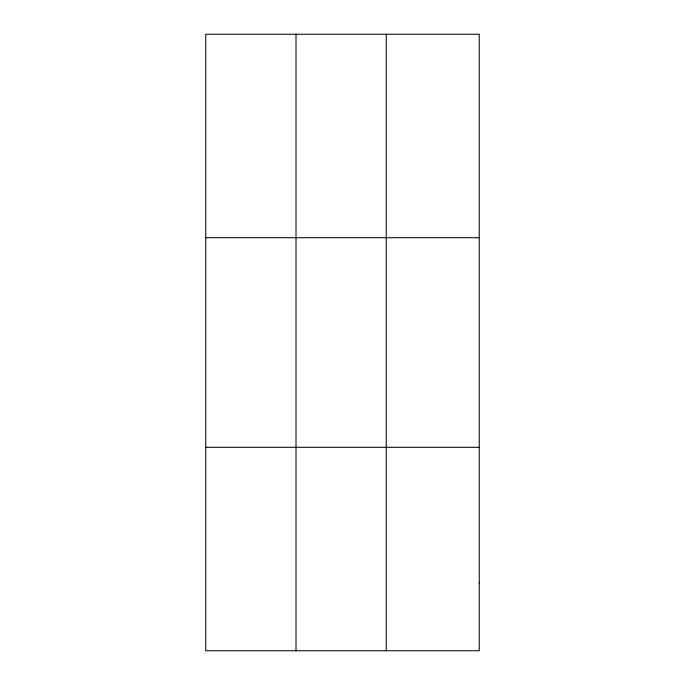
<?xml version="1.0" encoding="UTF-8"?>
<svg xmlns="http://www.w3.org/2000/svg" width="685" height="685" viewBox="0 0 685 685"><rect width="100%" height="100%" fill="white"/><g stroke="black" fill="none" stroke-linecap="round" stroke-linejoin="round"><path stroke-width="1.03" d="M296.006 650.75L296.006 34.25M386.263 650.75L386.263 34.25M205.748 237.695L479.252 237.695M205.748 447.305L479.252 447.305M479.252 582.935L479.252 650.75L205.748 650.75L205.748 34.25L479.252 34.25L479.252 582.935"/></g></svg>
